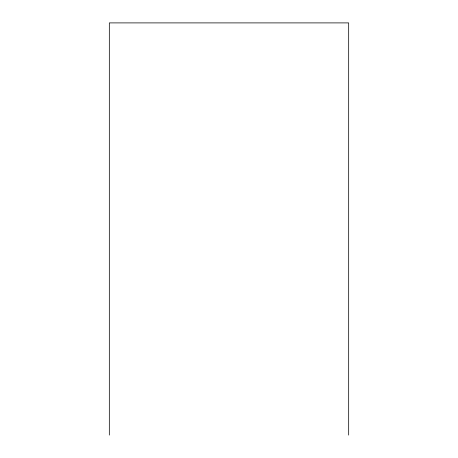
<?xml version="1.0" encoding="UTF-8"?>
<svg xmlns="http://www.w3.org/2000/svg" width="458" height="458" viewBox="0 0 458 458"><rect width="100%" height="100%" fill="white"/><g stroke="black" fill="none" stroke-linecap="round" stroke-linejoin="round"><path stroke-width="0.69" d="M348.675 435.1L348.675 22.9L109.325 22.9L109.325 435.1"/></g></svg>
